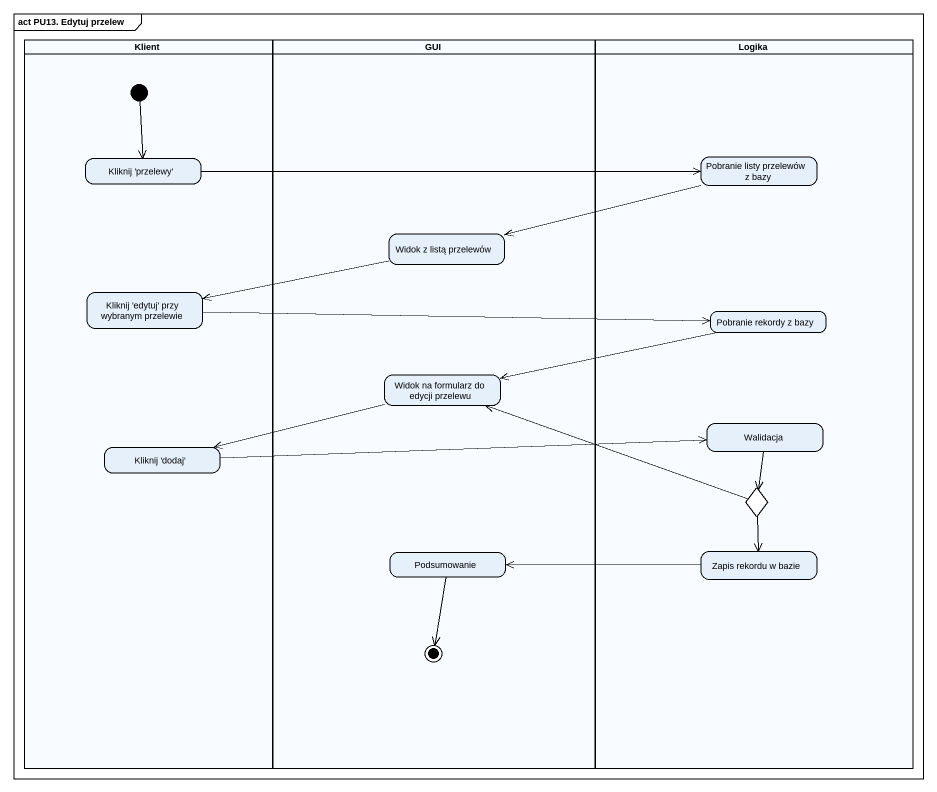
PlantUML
@startuml
mainframe act PU13. Edytuj przelew
hide empty description
state Klient <<partition>> {
  state "Kliknij 'przelewy'" as Kliknij_przelewy
  state "Kliknij 'edytuj' przy wybranym przelewie" as Kliknij_edytuj_przy
  state "Kliknij 'dodaj'" as Kliknij_dodaj
  [*] --> Kliknij_przelewy
}
state GUI <<partition>> {
  state "Widok z listą przelewów" as Widok_z_listą_przelewów
  state "Widok na formularz do edycji przelewu" as Widok_na_formularz_do
  state Podsumowanie
  Podsumowanie --> [*]
}
state Logika <<partition>> {
  state "Pobranie listy przelewów z bazy" as Pobranie_listy_przelewów_z
  state "Pobranie rekordy z bazy" as Pobranie_rekordy_z_bazy
  state Walidacja
  state choice1 <<choice>>
  state "Zapis rekordu w bazie" as Zapis_rekordu_w_bazie
}
Kliknij_przelewy -right-> Pobranie_listy_przelewów_z
Pobranie_listy_przelewów_z -left-> Widok_z_listą_przelewów
Widok_z_listą_przelewów -left-> Kliknij_edytuj_przy
Kliknij_edytuj_przy -right-> Pobranie_rekordy_z_bazy
Pobranie_rekordy_z_bazy -left-> Widok_na_formularz_do
Widok_na_formularz_do -left-> Kliknij_dodaj
Walidacja --> choice1
Kliknij_dodaj -right-> Walidacja
choice1 -left-> Widok_na_formularz_do
choice1 --> Zapis_rekordu_w_bazie
Zapis_rekordu_w_bazie -left-> Podsumowanie
@enduml
